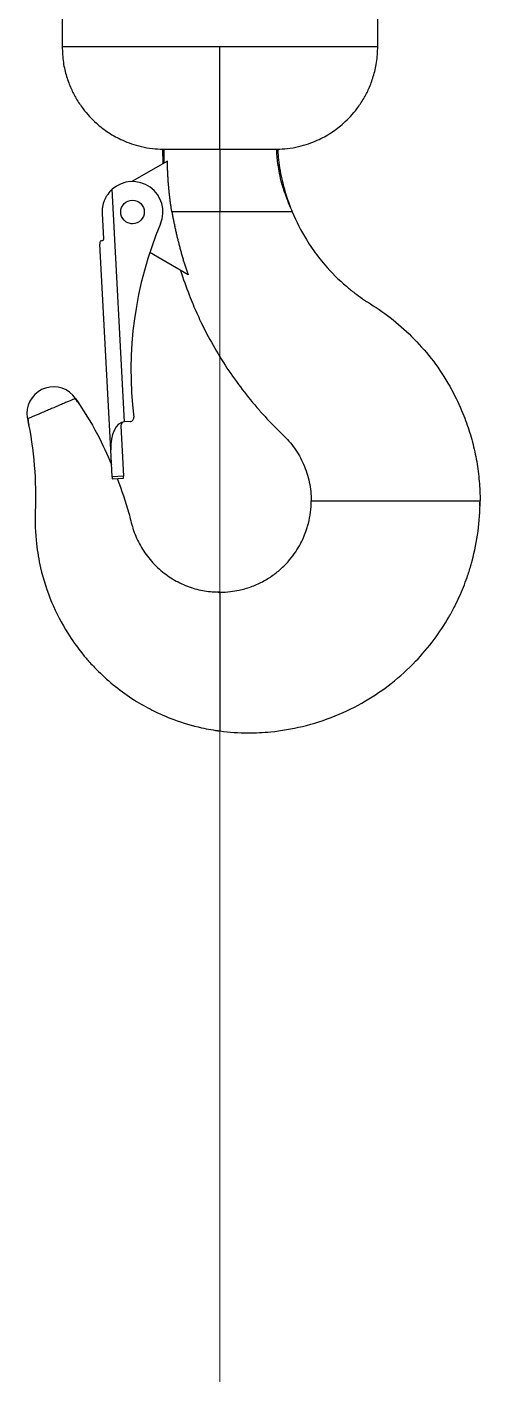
# Model space of a CAD drawing. Header units: centimetres. Extents: x 470464 to 524273, y 49611 to 59074.
# Drawn here: x 508314.83 to 508326.74, y 50214.54 to 50249.97 of the extents above; entities that cross this region are included whole.
import ezdxf

# ---------------------------------------------------------------- set-up
doc = ezdxf.new("R2010")
doc.units = ezdxf.units.CM
doc.header["$MEASUREMENT"] = 0
doc.layers.add('A-ANNO-REVC-01', color=1, linetype='Continuous', lineweight=15, true_color=0xff0000, plot=False)
doc.layers.add('vinç', color=7, linetype='Continuous')
doc.styles.add('BARIŞ BABUR-3', font='arial.ttf')
doc.dimstyles.new('AAA_A4 BVS STANDART', dxfattribs={"dimscale": 12, "dimtxt": 1.8, "dimasz": 1.6, "dimexe": 0.18, "dimexo": 0.0625, "dimgap": 0.09, "dimtad": 1, "dimtoh": 1, "dimdec": 0, "dimzin": 9, "dimdsep": 46, "dimtxsty": 'BARIŞ BABUR-3', "dimcen": 0.09, "dimclrd": 1, "dimclre": 1, "dimclrt": 2, "dimadec": 0, "dimazin": 0, "dimtfac": 1, "dimtdec": 0, "dimtofl": 0, "dimtmove": 0, "dimatfit": 3, "dimfxl": 1, "dimtolj": 1, "dimtzin": 0, "dimlwd": 9, "dimlwe": 9, "dimarcsym": 0})

# ---------------------------------------------------------------- blocks, each defined once
blk = doc.blocks.new('*D118')
at = {"layer": 'A-ANNO-REVC-01', "color": 1, "lineweight": 9, "transparency": 16777216}
for p, q in [((429038.045, 68467.1), (429038.045, 68381.371)), ((428335.912, 68465.468), (428335.912, 68381.371)), ((428348.712, 68382.811), (429025.245, 68382.811))]:
    blk.add_line(p, q, dxfattribs=at)
at = {"layer": 'A-ANNO-REVC-01', "color": 1, "transparency": 16777216}
for points in [[(428348.712, 68384.944), (428348.712, 68380.678), (428335.912, 68382.811)], [(429025.245, 68384.944), (429025.245, 68380.678), (429038.045, 68382.811)]]:
    blk.add_solid(points, dxfattribs=at)
at = {"layer": 'Defpoints', "color": 0, "transparency": 16777216}
for p in [(429038.045, 68467.6), (428335.912, 68465.968), (429038.045, 68382.811)]:
    blk.add_point(p, dxfattribs=at)
at = {"layer": 'A-ANNO-REVC-01', "color": 2, "transparency": 16777216, "insert": (428677.785, 68392.396), "char_height": 14.4, "attachment_point": 5, "style": 'BARIŞ BABUR-3'}
blk.add_mtext('\\A1;KANCA GEZME MESAFESİ : 702', dxfattribs=at)
blk = doc.blocks.new('*D123')
at = {"layer": 'A-ANNO-REVC-01', "color": 1, "lineweight": 9, "transparency": 16777216}
for p, q in [((428250.418, 68828.763), (428250.418, 68381.371)), ((428335.912, 68465.468), (428335.912, 68381.371)), ((428323.112, 68382.811), (428263.218, 68382.811))]:
    blk.add_line(p, q, dxfattribs=at)
at = {"layer": 'A-ANNO-REVC-01', "color": 1, "transparency": 16777216}
for points in [[(428263.218, 68384.944), (428263.218, 68380.678), (428250.418, 68382.811)], [(428323.112, 68384.944), (428323.112, 68380.678), (428335.912, 68382.811)]]:
    blk.add_solid(points, dxfattribs=at)
at = {"layer": 'Defpoints', "color": 0, "transparency": 16777216}
for p in [(428250.418, 68829.263), (428335.912, 68465.968), (428250.418, 68382.811)]:
    blk.add_point(p, dxfattribs=at)
at = {"layer": 'A-ANNO-REVC-01', "color": 2, "transparency": 16777216, "insert": (428293.165, 68390.883), "char_height": 14.4, "attachment_point": 5, "style": 'BARIŞ BABUR-3'}
blk.add_mtext('\\A1;85', dxfattribs=at)
blk = doc.blocks.new('fhdjjjjjjjjjytjhgjhgjfj')
at = {"color": 2, "linetype": 'Continuous', "lineweight": 25}
for p, q in [((427220.762, 68441.809), (427220.762, 68439.509)), ((427229.062, 68439.509), (427229.062, 68441.812)), ((427223.415, 68436.434), (427223.412, 68436.812)), ((427223.531, 68436.501), (427222.598, 68435.962)), ((427222.401, 68429.643), (427222.08, 68435.76)), ((427221.813, 68435.12), (427221.848, 68434.451)), ((427226.142, 68435.162), (427225.72, 68435.162)), ((427222.039, 68428.902), (427221.755, 68434.316)), ((427221.801, 68434.399), (427221.764, 68434.397)), ((427221.764, 68434.397), (427221.764, 68434.396)), ((427224.074, 68433.51), (427223.066, 68434.092)), ((427222.306, 68429.538), (427222.376, 68428.212)), ((427222.551, 68429.651), (427222.401, 68429.643)), ((427222.076, 68428.196), (427222.039, 68428.902)), ((427222.376, 68428.212), (427222.076, 68428.196)), ((427222.076, 68428.196), (427222.079, 68428.145)), ((427222.079, 68428.145), (427222.378, 68428.161)), ((427222.378, 68428.161), (427222.376, 68428.212)), ((427224.912, 68421.535), (427224.912, 68421.519))]:
    blk.add_line(p, q, dxfattribs=at)
blk.add_circle((427222.612, 68435.162), 0.31, dxfattribs=at)
for centre, radius, start, end in [((427222.612, 68435.162), 0.8, 337.2275, 131.6826), ((427232.57, 68430.982), 10, 157.2275, 186.998), ((427220.536, 68429.862), 0.7, 34.5187, 180.0005), ((427220.536, 68429.862), 0.7, 180.0005, 191.8214), ((427222.546, 68429.751), 0.1, 273.0005, 6.998), ((427222.406, 68429.544), 0.1, 93.0005, 183.0005)]:
    blk.add_arc(centre, radius, start, end, dxfattribs=at)
blk.add_ellipse((427222.439, 68428.923), major_axis=(0.038, -0.721), ratio=0.554309, start_param=3.141593, end_param=4.712389, dxfattribs=at)
for points, knots in [([(427220.762, 68439.509), (427220.762, 68439.509), (427220.784, 68439.509), (427220.879, 68439.509), (427220.953, 68439.509), (427221.155, 68439.509), (427221.284, 68439.509), (427221.594, 68439.509), (427221.775, 68439.509), (427222.18, 68439.509), (427222.404, 68439.509), (427222.879, 68439.509), (427223.129, 68439.509), (427223.64, 68439.509), (427223.9, 68439.509), (427224.414, 68439.509), (427224.668, 68439.509), (427224.912, 68439.509)], [0, 0, 0, 0, 0.125, 0.125, 0.25, 0.25, 0.375, 0.375, 0.5, 0.5, 0.625, 0.625, 0.75, 0.75, 0.875, 0.875, 1, 1, 1, 1]), ([(427220.762, 68439.509), (427220.769, 68439.369), (427220.78, 68439.102), (427220.869, 68438.732), (427220.986, 68438.417), (427221.132, 68438.134), (427221.295, 68437.89), (427221.475, 68437.674), (427221.694, 68437.459), (427221.982, 68437.238), (427222.297, 68437.065), (427222.589, 68436.95), (427222.85, 68436.875), (427223.127, 68436.822), (427223.317, 68436.815), (427223.408, 68436.812)], [0, 0, 0, 0, 0.100525, 0.190908, 0.271143, 0.341226, 0.418849, 0.480969, 0.542599, 0.638677, 0.740405, 0.798746, 0.863636, 0.935074, 1, 1, 1, 1]), ([(427224.912, 68436.809), (427224.912, 68436.809), (427224.912, 68436.82), (427224.912, 68436.864), (427224.912, 68436.897), (427224.912, 68436.985), (427224.912, 68437.039), (427224.912, 68437.167), (427224.912, 68437.241), (427224.912, 68437.408), (427224.912, 68437.5), (427224.912, 68437.7), (427224.912, 68437.807), (427224.912, 68438.036), (427224.912, 68438.157), (427224.912, 68438.409), (427224.912, 68438.54), (427224.912, 68438.809), (427224.912, 68438.947), (427224.912, 68439.226), (427224.912, 68439.367), (427224.912, 68439.509)], [0, 0, 0, 0, 0.1, 0.1, 0.2, 0.2, 0.3, 0.3, 0.4, 0.4, 0.5, 0.5, 0.6, 0.6, 0.7, 0.7, 0.8, 0.8, 0.9, 0.9, 1, 1, 1, 1]), ([(427224.912, 68439.509), (427225.157, 68439.509), (427225.41, 68439.509), (427225.924, 68439.509), (427226.184, 68439.509), (427226.695, 68439.509), (427226.946, 68439.509), (427227.42, 68439.509), (427227.644, 68439.509), (427228.049, 68439.509), (427228.231, 68439.509), (427228.541, 68439.509), (427228.67, 68439.509), (427228.872, 68439.509), (427228.945, 68439.509), (427229.041, 68439.509), (427229.062, 68439.509), (427229.062, 68439.509)], [0, 0, 0, 0, 0.125, 0.125, 0.25, 0.25, 0.375, 0.375, 0.5, 0.5, 0.625, 0.625, 0.75, 0.75, 0.875, 0.875, 1, 1, 1, 1]), ([(427226.416, 68436.812), (427226.507, 68436.815), (427226.697, 68436.822), (427226.974, 68436.875), (427227.236, 68436.95), (427227.528, 68437.065), (427227.842, 68437.238), (427228.13, 68437.459), (427228.349, 68437.674), (427228.53, 68437.89), (427228.693, 68438.134), (427228.839, 68438.417), (427228.956, 68438.732), (427229.044, 68439.102), (427229.056, 68439.369), (427229.062, 68439.509)], [0, 0, 0, 0, 0.065143, 0.136564, 0.201439, 0.259766, 0.361471, 0.457526, 0.519142, 0.581248, 0.658853, 0.72892, 0.809137, 0.899498, 1, 1, 1, 1]), ([(427223.417, 68436.812), (427223.417, 68436.804), (427223.418, 68436.73), (427223.426, 68436.61), (427223.433, 68436.492), (427223.436, 68436.448)], [0, 0, 0, 0, 0.067178, 0.652844, 1, 1, 1, 1]), ([(427223.438, 68436.812), (427223.438, 68436.74), (427223.437, 68436.619), (427223.439, 68436.498), (427223.44, 68436.449)], [0, 0, 0, 0, 0.5944185, 1, 1, 1, 1]), ([(427224.912, 68436.812), (427224.912, 68436.742), (427224.912, 68436.481), (427224.912, 68436.073), (427224.912, 68435.591), (427224.912, 68435.306), (427224.912, 68435.162)], [0, 0, 0, 0, 0.123472, 0.460294, 0.728943, 1, 1, 1, 1]), ([(427224.912, 68436.809), (427224.912, 68436.739), (427224.912, 68436.478), (427224.912, 68436.07), (427224.912, 68435.588), (427224.912, 68435.302), (427224.912, 68435.159)], [0, 0, 0, 0, 0.123472, 0.460294, 0.728943, 1, 1, 1, 1]), ([(427226.766, 68435.278), (427226.734, 68435.359), (427226.677, 68435.504), (427226.599, 68435.715), (427226.542, 68435.89), (427226.496, 68436.082), (427226.45, 68436.337), (427226.412, 68436.594), (427226.405, 68436.766), (427226.404, 68436.812)], [0, 0, 0, 0, 0.1807235, 0.3273363, 0.4415841, 0.5290004, 0.6860008, 0.9151949, 1, 1, 1, 1]), ([(427226.431, 68436.812), (427226.434, 68436.742), (427226.445, 68436.481), (427226.522, 68436.073), (427226.646, 68435.591), (427226.757, 68435.306), (427226.812, 68435.162)], [0, 0, 0, 0, 0.123472, 0.460294, 0.728943, 1, 1, 1, 1]), ([(427223.649, 68435.162), (427223.644, 68435.194), (427223.633, 68435.257), (427223.619, 68435.351), (427223.606, 68435.446), (427223.594, 68435.541), (427223.583, 68435.637), (427223.573, 68435.732), (427223.564, 68435.828), (427223.556, 68435.923), (427223.549, 68436.019), (427223.544, 68436.115), (427223.539, 68436.211), (427223.535, 68436.308), (427223.533, 68436.404), (427223.532, 68436.469), (427223.531, 68436.501)], [0, 0, 0, 0, 0.071202, 0.142405, 0.213616, 0.284844, 0.356099, 0.427389, 0.498722, 0.570108, 0.641554, 0.71307, 0.784664, 0.856345, 0.92812, 1, 1, 1, 1]), ([(427222.08, 68435.76), (427222.034, 68435.719), (427221.994, 68435.674), (427221.942, 68435.6), (427221.926, 68435.575), (427221.898, 68435.524), (427221.885, 68435.498), (427221.863, 68435.444), (427221.853, 68435.416), (427221.836, 68435.36), (427221.83, 68435.331), (427221.819, 68435.272), (427221.816, 68435.242), (427221.812, 68435.181), (427221.812, 68435.151), (427221.813, 68435.12)], [0, 0, 0, 0, 0.25, 0.25, 0.375, 0.375, 0.5, 0.5, 0.625, 0.625, 0.75, 0.75, 0.875, 0.875, 1, 1, 1, 1]), ([(427223.649, 68435.162), (427223.655, 68435.128), (427223.667, 68435.059), (427223.687, 68434.957), (427223.708, 68434.854), (427223.729, 68434.751), (427223.752, 68434.648), (427223.776, 68434.544), (427223.801, 68434.441), (427223.827, 68434.337), (427223.854, 68434.234), (427223.882, 68434.13), (427223.911, 68434.027), (427223.941, 68433.923), (427223.973, 68433.82), (427224.005, 68433.716), (427224.039, 68433.613), (427224.062, 68433.544), (427224.074, 68433.51)], [0, 0, 0, 0, 0.061009, 0.12224, 0.18369, 0.245352, 0.307223, 0.369296, 0.431567, 0.49403, 0.55668, 0.619512, 0.68252, 0.745698, 0.809041, 0.872543, 0.936198, 1, 1, 1, 1]), ([(427225.72, 68435.162), (427225.7, 68435.162), (427225.675, 68435.162), (427225.613, 68435.162), (427225.576, 68435.162), (427225.513, 68435.162), (427225.491, 68435.162), (427225.422, 68435.162), (427225.371, 68435.162), (427225.29, 68435.162), (427225.262, 68435.162), (427225.176, 68435.162), (427225.116, 68435.162), (427225.025, 68435.162), (427224.994, 68435.162), (427224.902, 68435.162), (427224.84, 68435.162), (427224.749, 68435.162), (427224.72, 68435.162), (427224.631, 68435.162), (427224.575, 68435.162), (427224.442, 68435.162), (427224.365, 68435.162), (427224.219, 68435.162), (427224.15, 68435.162), (427223.99, 68435.162), (427223.905, 68435.162), (427223.811, 68435.162), (427223.788, 68435.162), (427223.757, 68435.162), (427223.747, 68435.162), (427223.709, 68435.162), (427223.683, 68435.162), (427223.657, 68435.162), (427223.653, 68435.162), (427223.649, 68435.162)], [0.4574878, 0.4574878, 0.4574878, 0.4574878, 0.4846941, 0.4846941, 0.5119004, 0.5119004, 0.5255036, 0.5255036, 0.5527099, 0.5527099, 0.5663131, 0.5663131, 0.5935194, 0.5935194, 0.6071225, 0.6071225, 0.6343288, 0.6343288, 0.647932, 0.647932, 0.6751383, 0.6751383, 0.715746, 0.715746, 0.7563537, 0.7563537, 0.8172653, 0.8172653, 0.8375691, 0.8375691, 0.8477211, 0.8477211, 0.8781769, 0.8781769, 0.8838284, 0.8838284, 0.8838284, 0.8838284]), ([(427226.812, 68435.162), (427226.812, 68435.162), (427226.811, 68435.162), (427226.804, 68435.162), (427226.791, 68435.162), (427226.756, 68435.162), (427226.737, 68435.162), (427226.694, 68435.162), (427226.669, 68435.162), (427226.626, 68435.162), (427226.61, 68435.162), (427226.564, 68435.162), (427226.532, 68435.162), (427226.464, 68435.162), (427226.427, 68435.162), (427226.353, 68435.162), (427226.315, 68435.162), (427226.245, 68435.162), (427226.213, 68435.162), (427226.169, 68435.162), (427226.154, 68435.162), (427226.142, 68435.162)], [0, 0, 0, 0, 0.0176423, 0.0176423, 0.0627282, 0.0627282, 0.0940923, 0.0940923, 0.1254564, 0.1254564, 0.1419859, 0.1419859, 0.1667801, 0.1667801, 0.1915743, 0.1915743, 0.2163685, 0.2163685, 0.2411627, 0.2411627, 0.2576922, 0.2576922, 0.2576922, 0.2576922]), ([(427226.812, 68435.162), (427226.917, 68434.91), (427227.043, 68434.666), (427227.284, 68434.275), (427227.389, 68434.122), (427227.556, 68433.907), (427227.611, 68433.839), (427227.845, 68433.568), (427228.036, 68433.378), (427228.31, 68433.145), (427228.383, 68433.085), (427228.591, 68432.926), (427228.729, 68432.831), (427229.072, 68432.619), (427229.271, 68432.479), (427229.657, 68432.17), (427229.843, 68432.001), (427230.198, 68431.637), (427230.367, 68431.441), (427230.68, 68431.026), (427230.824, 68430.806), (427230.971, 68430.548), (427230.987, 68430.52), (427231.113, 68430.288), (427231.213, 68430.078), (427231.334, 68429.783), (427231.365, 68429.702), (427231.454, 68429.452), (427231.507, 68429.282), (427231.596, 68428.941), (427231.634, 68428.769), (427231.678, 68428.511), (427231.691, 68428.424), (427231.713, 68428.251), (427231.722, 68428.165), (427231.744, 68427.906), (427231.752, 68427.733), (427231.752, 68427.562)], [0, 0, 0, 0, 0.087458, 0.087458, 0.146789, 0.146789, 0.174917, 0.174917, 0.262375, 0.262375, 0.293578, 0.293578, 0.349833, 0.349833, 0.431104, 0.431104, 0.512375, 0.512375, 0.593646, 0.593646, 0.674917, 0.674917, 0.685015, 0.685015, 0.756188, 0.756188, 0.782874, 0.782874, 0.837458, 0.837458, 0.891437, 0.891437, 0.918729, 0.918729, 0.945718, 0.945718, 1, 1, 1, 1]), ([(427222.612, 68434.852), (427222.57, 68434.853), (427222.527, 68434.853), (427222.493, 68434.876), (427222.492, 68434.876)], [0, 0, 0, 0, 0.989584, 1, 1, 1, 1]), ([(427221.848, 68434.451), (427221.849, 68434.442), (427221.847, 68434.433), (427221.839, 68434.419), (427221.835, 68434.413), (427221.825, 68434.406), (427221.82, 68434.403), (427221.81, 68434.4), (427221.805, 68434.399), (427221.801, 68434.399)], [0, 0, 0, 0, 0.25, 0.25, 0.5, 0.5, 0.75, 0.75, 1, 1, 1, 1]), ([(427223.877, 68433.624), (427223.945, 68433.406), (427224.021, 68433.191), (427224.136, 68432.894), (427224.17, 68432.81), (427224.268, 68432.577), (427224.334, 68432.428), (427224.506, 68432.069), (427224.615, 68431.861), (427224.846, 68431.452), (427224.968, 68431.252), (427225.225, 68430.863), (427225.36, 68430.673), (427225.641, 68430.305), (427225.788, 68430.127), (427225.958, 68429.933), (427225.977, 68429.911), (427226.13, 68429.741), (427226.267, 68429.596), (427226.461, 68429.403), (427226.514, 68429.351), (427226.677, 68429.195), (427226.78, 68429.077), (427226.964, 68428.818), (427227.044, 68428.677), (427227.143, 68428.452), (427227.172, 68428.374), (427227.223, 68428.216), (427227.244, 68428.137), (427227.295, 68427.893), (427227.312, 68427.727), (427227.312, 68427.562)], [0.183516, 0.183516, 0.183516, 0.183516, 0.2623751, 0.2623751, 0.2935777, 0.2935777, 0.3498334, 0.3498334, 0.4311043, 0.4311043, 0.5123751, 0.5123751, 0.5936459, 0.5936459, 0.6749167, 0.6749167, 0.6850147, 0.6850147, 0.7561875, 0.7561875, 0.782874, 0.782874, 0.8374584, 0.8374584, 0.891437, 0.891437, 0.9187292, 0.9187292, 0.9457185, 0.9457185, 1, 1, 1, 1]), ([(427221.092, 68430.249), (427221.086, 68430.247), (427221.076, 68430.243), (427221.012, 68430.216), (427220.932, 68430.181), (427220.83, 68430.138), (427220.684, 68430.075), (427220.525, 68430.007), (427220.362, 68429.937), (427220.203, 68429.869), (427220.056, 68429.806), (427219.952, 68429.762), (427219.889, 68429.735), (427219.878, 68429.73), (427219.873, 68429.728)], [0, 0, 0, 0, 0.069521, 0.142608, 0.217246, 0.291884, 0.364971, 0.500741, 0.562729, 0.645594, 0.784185, 0.858823, 0.93191, 1, 1, 1, 1]), ([(427221.229, 68430.087), (427221.209, 68430.115), (427221.168, 68430.171), (427221.124, 68430.226), (427221.102, 68430.254)], [0, 0, 0, 0, 0.500703, 1, 1, 1, 1]), ([(427221.113, 68430.259), (427221.316, 68429.947), (427221.678, 68429.392), (427221.943, 68428.784), (427222.059, 68428.517)], [0, 0, 0, 0, 0.560552, 1, 1, 1, 1]), ([(427219.851, 68429.719), (427219.936, 68429.315), (427219.996, 68428.904), (427220.03, 68428.491), (427220.063, 68428.088), (427220.072, 68427.683), (427220.056, 68427.28), (427220.045, 68427.002), (427220.055, 68426.718), (427220.087, 68426.435), (427220.111, 68426.223), (427220.147, 68426.012), (427220.195, 68425.803), (427220.266, 68425.495), (427220.364, 68425.192), (427220.486, 68424.899), (427220.606, 68424.614), (427220.749, 68424.339), (427220.912, 68424.08), (427221.025, 68423.899), (427221.149, 68423.727), (427221.28, 68423.563), (427221.337, 68423.491), (427221.397, 68423.42), (427221.458, 68423.351), (427221.54, 68423.258), (427221.626, 68423.168), (427221.714, 68423.08), (427221.855, 68422.941), (427222.005, 68422.807), (427222.163, 68422.681), (427222.322, 68422.555), (427222.489, 68422.436), (427222.663, 68422.326), (427222.815, 68422.23), (427222.972, 68422.141), (427223.133, 68422.06), (427223.316, 68421.968), (427223.504, 68421.886), (427223.695, 68421.815), (427223.936, 68421.725), (427224.182, 68421.652), (427224.43, 68421.597), (427224.511, 68421.579), (427224.592, 68421.563), (427224.674, 68421.548), (427224.753, 68421.534), (427224.833, 68421.522), (427224.912, 68421.511)], [0, 0, 0, 0, 0.118098, 0.118098, 0.118098, 0.233345, 0.233345, 0.233345, 0.313017, 0.313017, 0.313017, 0.372282, 0.372282, 0.372282, 0.459386, 0.459386, 0.459386, 0.544389, 0.544389, 0.544389, 0.603453, 0.603453, 0.603453, 0.62947, 0.62947, 0.62947, 0.664965, 0.664965, 0.664965, 0.721438, 0.721438, 0.721438, 0.778297, 0.778297, 0.778297, 0.827927, 0.827927, 0.827927, 0.884109, 0.884109, 0.884109, 0.954576, 0.954576, 0.954576, 0.977566, 0.977566, 0.977566, 1, 1, 1, 1]), ([(427219.863, 68429.724), (427219.866, 68429.696), (427219.87, 68429.639), (427219.879, 68429.584), (427219.884, 68429.557)], [0, 0, 0, 0, 0.500372, 1, 1, 1, 1]), ([(427222.21, 68428.152), (427222.322, 68427.85), (427222.482, 68427.418), (427222.614, 68426.827), (427222.783, 68426.425), (427223.03, 68426.051), (427223.343, 68425.728), (427223.707, 68425.471), (427224.098, 68425.292), (427224.503, 68425.182), (427224.777, 68425.169), (427224.912, 68425.162)], [0, 0, 0, 0, 0.21844, 0.313182, 0.411465, 0.513188, 0.616692, 0.716078, 0.813784, 0.90834, 1, 1, 1, 1]), ([(427224.912, 68425.162), (427225.004, 68425.162), (427225.096, 68425.167), (427225.19, 68425.178), (427225.265, 68425.187), (427225.34, 68425.199), (427225.415, 68425.215), (427225.518, 68425.237), (427225.62, 68425.266), (427225.72, 68425.302), (427225.826, 68425.34), (427225.929, 68425.385), (427226.029, 68425.438), (427226.124, 68425.488), (427226.216, 68425.544), (427226.304, 68425.607), (427226.384, 68425.663), (427226.46, 68425.725), (427226.532, 68425.791), (427226.608, 68425.86), (427226.679, 68425.935), (427226.745, 68426.012), (427226.802, 68426.08), (427226.856, 68426.151), (427226.904, 68426.223), (427226.95, 68426.292), (427226.992, 68426.362), (427227.03, 68426.433), (427227.048, 68426.466), (427227.064, 68426.5), (427227.08, 68426.533), (427227.094, 68426.562), (427227.107, 68426.591), (427227.12, 68426.621), (427227.146, 68426.681), (427227.169, 68426.743), (427227.19, 68426.806), (427227.203, 68426.845), (427227.215, 68426.884), (427227.226, 68426.923), (427227.23, 68426.939), (427227.234, 68426.955), (427227.238, 68426.971), (427227.263, 68427.066), (427227.281, 68427.165), (427227.294, 68427.265), (427227.306, 68427.363), (427227.312, 68427.462), (427227.312, 68427.562)], [0, 0, 0, 0, 0.075457, 0.075457, 0.075457, 0.136116, 0.136116, 0.136116, 0.218871, 0.218871, 0.218871, 0.305694, 0.305694, 0.305694, 0.38857, 0.38857, 0.38857, 0.464312, 0.464312, 0.464312, 0.544805, 0.544805, 0.544805, 0.615588, 0.615588, 0.615588, 0.682636, 0.682636, 0.682636, 0.713727, 0.713727, 0.713727, 0.741044, 0.741044, 0.741044, 0.796019, 0.796019, 0.796019, 0.829249, 0.829249, 0.829249, 0.842529, 0.842529, 0.842529, 0.922226, 0.922226, 0.922226, 1, 1, 1, 1]), ([(427224.912, 68421.511), (427225.16, 68421.478), (427225.407, 68421.462), (427225.652, 68421.462), (427225.848, 68421.462), (427226.048, 68421.472), (427226.249, 68421.491), (427226.524, 68421.518), (427226.802, 68421.565), (427227.08, 68421.632), (427227.371, 68421.702), (427227.662, 68421.795), (427227.946, 68421.91), (427228.218, 68422.021), (427228.485, 68422.152), (427228.741, 68422.302), (427228.975, 68422.44), (427229.201, 68422.594), (427229.416, 68422.762), (427229.644, 68422.941), (427229.859, 68423.136), (427230.058, 68423.344), (427230.233, 68423.527), (427230.396, 68423.72), (427230.545, 68423.92), (427230.686, 68424.11), (427230.815, 68424.306), (427230.931, 68424.507), (427230.985, 68424.6), (427231.036, 68424.694), (427231.085, 68424.789), (427231.127, 68424.872), (427231.168, 68424.956), (427231.206, 68425.04), (427231.283, 68425.209), (427231.351, 68425.38), (427231.411, 68425.551), (427231.447, 68425.654), (427231.48, 68425.758), (427231.51, 68425.861), (427231.522, 68425.903), (427231.533, 68425.944), (427231.545, 68425.986), (427231.612, 68426.237), (427231.664, 68426.497), (427231.699, 68426.764), (427231.734, 68427.024), (427231.752, 68427.292), (427231.752, 68427.562)], [0, 0, 0, 0, 0.075457, 0.075457, 0.075457, 0.136116, 0.136116, 0.136116, 0.218871, 0.218871, 0.218871, 0.305694, 0.305694, 0.305694, 0.38857, 0.38857, 0.38857, 0.464312, 0.464312, 0.464312, 0.544805, 0.544805, 0.544805, 0.615588, 0.615588, 0.615588, 0.682636, 0.682636, 0.682636, 0.713727, 0.713727, 0.713727, 0.741044, 0.741044, 0.741044, 0.796019, 0.796019, 0.796019, 0.829249, 0.829249, 0.829249, 0.842529, 0.842529, 0.842529, 0.922226, 0.922226, 0.922226, 1, 1, 1, 1]), ([(427227.312, 68427.562), (427227.312, 68427.562), (427227.313, 68427.562), (427227.315, 68427.562), (427227.316, 68427.562), (427227.32, 68427.562), (427227.323, 68427.562), (427227.328, 68427.562), (427227.331, 68427.562), (427227.335, 68427.562), (427227.336, 68427.562), (427227.339, 68427.562), (427227.341, 68427.562), (427227.352, 68427.562), (427227.361, 68427.562), (427227.379, 68427.562), (427227.387, 68427.562), (427227.403, 68427.562), (427227.412, 68427.562), (427227.421, 68427.562)], [0.6751383, 0.6751383, 0.6751383, 0.6751383, 0.715746, 0.715746, 0.7563537, 0.7563537, 0.7969614, 0.7969614, 0.8274172, 0.8274172, 0.8375691, 0.8375691, 0.857873, 0.857873, 0.9187846, 0.9187846, 0.9593923, 0.9593923, 1, 1, 1, 1]), ([(427227.421, 68427.562), (427227.427, 68427.562), (427227.438, 68427.562), (427227.461, 68427.562), (427227.47, 68427.562), (427227.5, 68427.562), (427227.525, 68427.562), (427227.566, 68427.562), (427227.581, 68427.562), (427227.628, 68427.562), (427227.662, 68427.562), (427227.715, 68427.562), (427227.734, 68427.562), (427227.79, 68427.562), (427227.829, 68427.562), (427227.887, 68427.562), (427227.906, 68427.562), (427227.963, 68427.562), (427228.001, 68427.562), (427228.073, 68427.562), (427228.106, 68427.562), (427228.137, 68427.562)], [0.4574878, 0.4574878, 0.4574878, 0.4574878, 0.4846941, 0.4846941, 0.4982973, 0.4982973, 0.5255036, 0.5255036, 0.5391068, 0.5391068, 0.5663131, 0.5663131, 0.5799162, 0.5799162, 0.6071225, 0.6071225, 0.6207257, 0.6207257, 0.647932, 0.647932, 0.6751383, 0.6751383, 0.6751383, 0.6751383]), ([(427228.137, 68427.562), (427228.151, 68427.562), (427228.172, 68427.562), (427228.241, 68427.562), (427228.297, 68427.562), (427228.435, 68427.562), (427228.517, 68427.562), (427228.703, 68427.562), (427228.807, 68427.562), (427229.031, 68427.562), (427229.152, 68427.562), (427229.403, 68427.562), (427229.534, 68427.562), (427229.795, 68427.562), (427229.927, 68427.562), (427230.181, 68427.562), (427230.305, 68427.562), (427230.535, 68427.562), (427230.642, 68427.562), (427230.832, 68427.562), (427230.914, 68427.562), (427231.05, 68427.562), (427231.102, 68427.562), (427231.136, 68427.562)], [0.2576922, 0.2576922, 0.2576922, 0.2576922, 0.2701794, 0.2701794, 0.2889102, 0.2889102, 0.3076411, 0.3076411, 0.3263719, 0.3263719, 0.3451028, 0.3451028, 0.3638336, 0.3638336, 0.3825645, 0.3825645, 0.4012953, 0.4012953, 0.4200261, 0.4200261, 0.438757, 0.438757, 0.4574878, 0.4574878, 0.4574878, 0.4574878]), ([(427231.136, 68427.562), (427231.167, 68427.562), (427231.198, 68427.562), (427231.276, 68427.562), (427231.323, 68427.562), (427231.413, 68427.562), (427231.456, 68427.562), (427231.535, 68427.562), (427231.57, 68427.562), (427231.629, 68427.562), (427231.653, 68427.562), (427231.681, 68427.562), (427231.689, 68427.562), (427231.694, 68427.562)], [0.1254564, 0.1254564, 0.1254564, 0.1254564, 0.1419859, 0.1419859, 0.1667801, 0.1667801, 0.1915743, 0.1915743, 0.2163685, 0.2163685, 0.2411627, 0.2411627, 0.2576922, 0.2576922, 0.2576922, 0.2576922]), ([(427231.694, 68427.562), (427231.704, 68427.562), (427231.712, 68427.562), (427231.727, 68427.562), (427231.733, 68427.562), (427231.745, 68427.562), (427231.749, 68427.562), (427231.751, 68427.562), (427231.752, 68427.562), (427231.752, 68427.562)], [0, 0, 0, 0, 0.0313641, 0.0313641, 0.0627282, 0.0627282, 0.1078141, 0.1078141, 0.1254564, 0.1254564, 0.1254564, 0.1254564]), ([(427231.75, 68427.435), (427231.75, 68427.451), (427231.751, 68427.483), (427231.75, 68427.512), (427231.749, 68427.526)], [0, 0, 0, 0, 0.5121856, 1, 1, 1, 1]), ([(427224.912, 68425.155), (427224.905, 68425.156), (427224.878, 68425.161), (427224.851, 68425.162), (427224.831, 68425.164)], [0, 0, 0, 0, 0.254901, 1, 1, 1, 1]), ([(427224.912, 68425.148), (427224.912, 68425.144), (427224.912, 68425.134), (427224.912, 68425.078), (427224.912, 68425.04)], [0, 0, 0, 0, 0.336402, 1, 1, 1, 1]), ([(427224.912, 68425.04), (427224.912, 68425.029), (427224.912, 68425.013), (427224.912, 68424.99), (427224.912, 68424.968), (427224.912, 68424.939), (427224.912, 68424.904), (427224.912, 68424.869), (427224.912, 68424.827), (427224.912, 68424.78), (427224.912, 68424.734), (427224.912, 68424.682), (427224.912, 68424.628), (427224.912, 68424.579), (427224.912, 68424.528), (427224.912, 68424.477)], [0.1818561, 0.1818561, 0.1818561, 0.1818561, 0.2064763, 0.2064763, 0.2064763, 0.2310965, 0.2310965, 0.2310965, 0.2557167, 0.2557167, 0.2557167, 0.2803369, 0.2803369, 0.2803369, 0.3024514, 0.3024514, 0.3024514, 0.3024514]), ([(427224.912, 68424.477), (427224.912, 68424.472), (427224.912, 68424.466), (427224.912, 68424.46), (427224.912, 68424.404), (427224.912, 68424.348), (427224.912, 68424.294), (427224.912, 68424.241), (427224.912, 68424.191), (427224.912, 68424.146), (427224.912, 68424.101), (427224.912, 68424.061), (427224.912, 68424.026)], [0.30245135, 0.30245135, 0.30245135, 0.30245135, 0.30495708, 0.30495708, 0.30495708, 0.32957727, 0.32957727, 0.32957727, 0.35419747, 0.35419747, 0.35419747, 0.37881766, 0.37881766, 0.37881766, 0.37881766]), ([(427224.912, 68424.026), (427224.912, 68423.961), (427224.912, 68423.895), (427224.912, 68423.827), (427224.912, 68423.793), (427224.912, 68423.759), (427224.912, 68423.725), (427224.912, 68423.691), (427224.912, 68423.656), (427224.912, 68423.621), (427224.912, 68423.586), (427224.912, 68423.551), (427224.912, 68423.516), (427224.912, 68423.481), (427224.912, 68423.445), (427224.912, 68423.409), (427224.912, 68423.374), (427224.912, 68423.338), (427224.912, 68423.302), (427224.912, 68423.266), (427224.912, 68423.229), (427224.912, 68423.193), (427224.912, 68423.157), (427224.912, 68423.12), (427224.912, 68423.084), (427224.912, 68423.047), (427224.912, 68423.01), (427224.912, 68422.973), (427224.912, 68422.937), (427224.912, 68422.9), (427224.912, 68422.863), (427224.912, 68422.826), (427224.912, 68422.789), (427224.912, 68422.752), (427224.912, 68422.715), (427224.912, 68422.678), (427224.912, 68422.641), (427224.912, 68422.604), (427224.912, 68422.566), (427224.912, 68422.529), (427224.912, 68422.455), (427224.912, 68422.381), (427224.912, 68422.308)], [0.3788177, 0.3788177, 0.3788177, 0.3788177, 0.424898, 0.424898, 0.424898, 0.4479382, 0.4479382, 0.4479382, 0.4709784, 0.4709784, 0.4709784, 0.4940186, 0.4940186, 0.4940186, 0.5170587, 0.5170587, 0.5170587, 0.5400989, 0.5400989, 0.5400989, 0.5631391, 0.5631391, 0.5631391, 0.5861793, 0.5861793, 0.5861793, 0.6092195, 0.6092195, 0.6092195, 0.6322596, 0.6322596, 0.6322596, 0.6552998, 0.6552998, 0.6552998, 0.67834, 0.67834, 0.67834, 0.7013802, 0.7013802, 0.7013802, 0.7474605, 0.7474605, 0.7474605, 0.7474605]), ([(427224.912, 68422.242), (427224.912, 68422.227), (427224.912, 68422.211), (427224.912, 68422.195), (427224.912, 68422.153), (427224.912, 68422.109), (427224.912, 68422.063), (427224.912, 68422.018), (427224.912, 68421.971), (427224.912, 68421.926), (427224.912, 68421.88), (427224.912, 68421.836), (427224.912, 68421.796), (427224.912, 68421.756), (427224.912, 68421.719), (427224.912, 68421.687), (427224.912, 68421.655), (427224.912, 68421.628), (427224.912, 68421.607), (427224.912, 68421.585), (427224.912, 68421.569), (427224.912, 68421.557), (427224.912, 68421.546), (427224.912, 68421.539), (427224.912, 68421.535)], [0.7601854, 0.7601854, 0.7601854, 0.7601854, 0.7683891, 0.7683891, 0.7683891, 0.7893177, 0.7893177, 0.7893177, 0.8102463, 0.8102463, 0.8102463, 0.8311749, 0.8311749, 0.8311749, 0.8521035, 0.8521035, 0.8521035, 0.873032, 0.873032, 0.873032, 0.8939606, 0.8939606, 0.8939606, 0.9148892, 0.9148892, 0.9148892, 0.9148892]), ([(427224.783, 68421.53), (427224.816, 68421.525), (427224.86, 68421.519), (427224.902, 68421.519), (427224.912, 68421.519)], [0, 0, 0, 0, 0.742655, 1, 1, 1, 1])]:
    blk.add_open_spline(points, degree=3, knots=knots, dxfattribs=at)
for points in [[(427221.764, 68434.396), (427221.757, 68434.368), (427221.754, 68434.342), (427221.755, 68434.316)], [(427224.912, 68422.308), (427224.912, 68422.287), (427224.912, 68422.265), (427224.912, 68422.242)]]:
    blk.add_open_spline(points, degree=3, dxfattribs=at)
at = {"layer": 'vinç', "color": 2}
blk.add_line((427223.408, 68436.812), (427226.416, 68436.812), dxfattribs=at)
blk = doc.blocks.new('EAWREWFWEFWEGWR')
at = {"layer": 'vinç', "color": 0}
blk.add_blockref('fhdjjjjjjjjjytjhgjhgjfj', (1111, 30), dxfattribs=at)
at = {"layer": 'A-ANNO-REVC-01', "color": 6}
dim = blk.add_linear_dim(base=(428250.418, 68382.811), p1=(428335.912, 68465.968), p2=(428250.418, 68829.263), dimstyle='AAA_A4 BVS STANDART', override={"dimscale": 8}, dxfattribs=at)
dim.commit()
dim.dimension.update_dxf_attribs({"geometry": '*D123', "text_midpoint": (428293.165, 68390.883)})
dim = blk.add_linear_dim(base=(429038.045, 68382.811), p1=(428335.912, 68465.968), p2=(429038.045, 68467.6), text='KANCA GEZME MESAFESİ : <>', dimstyle='AAA_A4 BVS STANDART', override={"dimscale": 8, "dimtxsty": 'BARIŞ BABUR-3'}, dxfattribs=at)
dim.commit()
dim.dimension.update_dxf_attribs({"geometry": '*D118', "text_midpoint": (428677.785, 68382.811), "dimtype": 128})

msp = doc.modelspace()

# ---------------------------------------------------------------- block references
at = {"layer": 'vinç', "color": 0}
msp.add_blockref('EAWREWFWEFWEGWR', (79983.993, -18220.054), dxfattribs=at)

doc.saveas('drawing.dxf')
